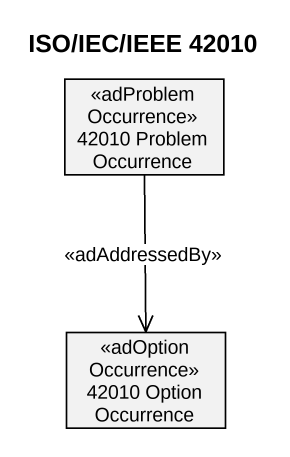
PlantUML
@startuml
title ISO/IEC/IEEE 42010
hide empty description
state "42010 Problem Occurrence" as o42010_Problem_Occurrence <<adProblemOccurrence>>
state "42010 Option Occurrence" as o42010_Option_Occurrence <<adOptionOccurrence>>
o42010_Problem_Occurrence --> o42010_Option_Occurrence : <<adAddressedBy>>
@enduml
